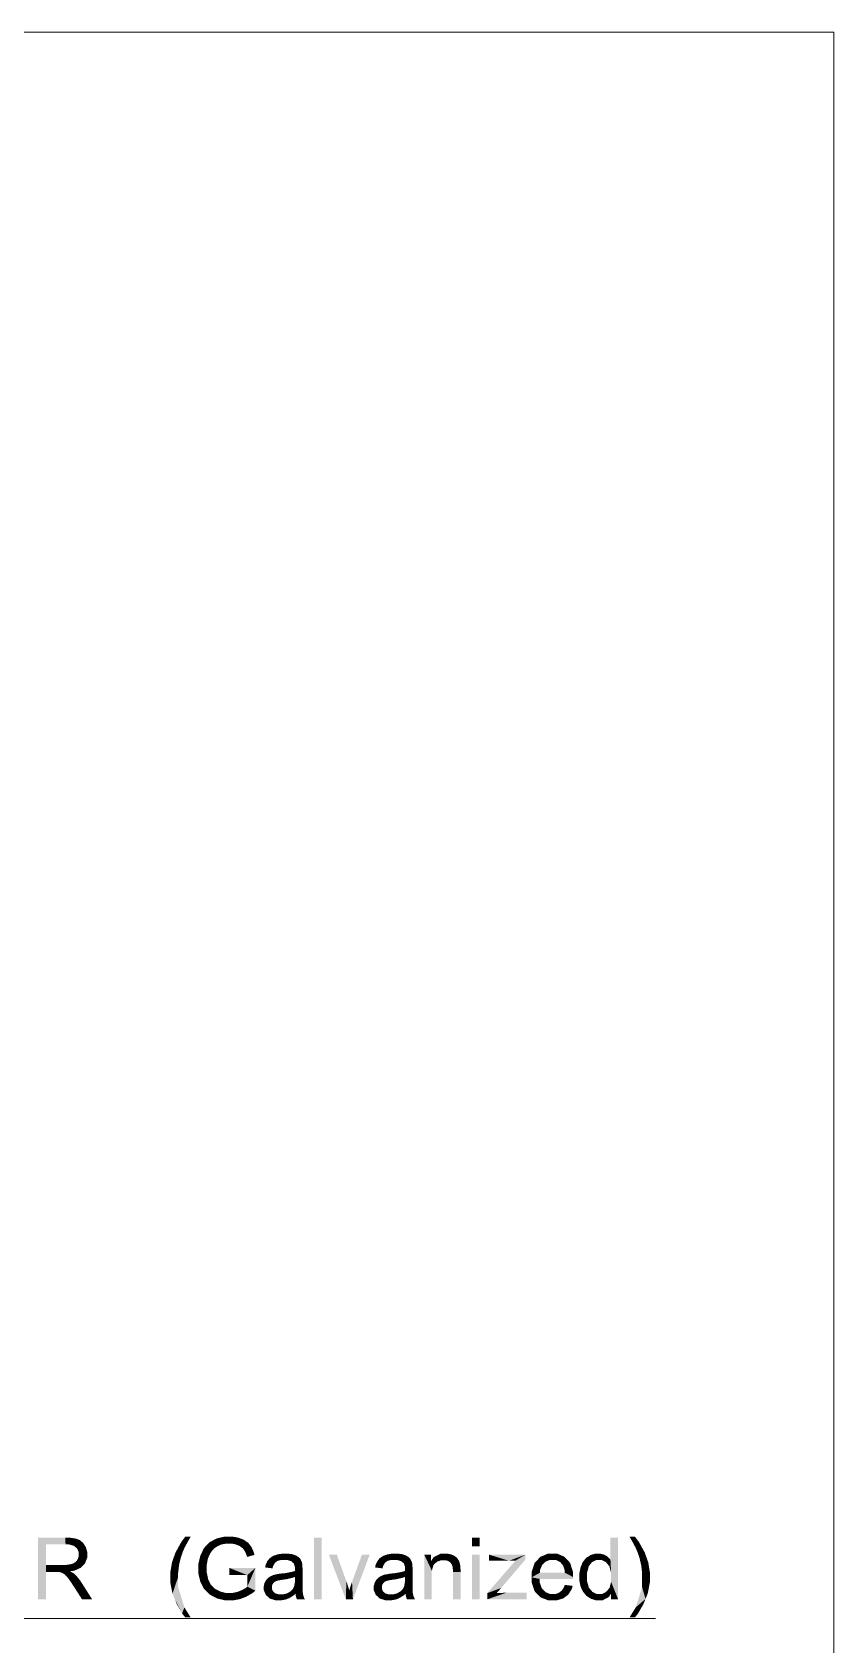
# Model space of a CAD drawing. Header units: millimetres. Extents: x 2 to 579, y 1 to 405.
# Drawn here: x 212.54 to 223.77, y 130.6 to 153.2 of the extents above; entities that cross this region are included whole.
import ezdxf

# ---------------------------------------------------------------- set-up
doc = ezdxf.new("R2010")
doc.units = ezdxf.units.MM
doc.linetypes.add('XKITLINE00', pattern=[0])
doc.layers.add('LinkedObject', color=7, linetype='Continuous', lineweight=0)

# ---------------------------------------------------------------- blocks, each defined once
blk = doc.blocks.new('*A4')
at = {"layer": 'LinkedObject'}
for points in [[(212.738, 131.718), (212.624, 131.235), (212.624, 132.099)], [(212.624, 132.099), (212.738, 132.004), (212.738, 131.718)], [(213.011, 132.004), (212.624, 132.099), (213.006, 132.099)], [(212.738, 132.004), (212.624, 132.099), (213.011, 132.004)], [(213.006, 132.099), (213.059, 132.004), (213.011, 132.004)], [(213.152, 132.087), (213.006, 132.099), (213.064, 132.099)], [(213.182, 132.076), (213.006, 132.099), (213.152, 132.087)], [(213.129, 131.984), (213.006, 132.099), (213.182, 132.076)], [(213.059, 132.004), (213.006, 132.099), (213.129, 131.984)], [(213.182, 132.076), (213.152, 131.964), (213.129, 131.984)], [(213.212, 132.064), (213.152, 131.964), (213.182, 132.076)], [(213.152, 131.964), (213.212, 132.064), (213.174, 131.945)], [(213.174, 131.945), (213.212, 132.064), (213.278, 131.993)], [(213.278, 131.993), (213.212, 132.064), (213.26, 132.023)], [(214.67, 131.938), (214.551, 131.89), (214.633, 132.039)], [(214.729, 132.051), (214.633, 132.039), (214.688, 132.113)], [(214.681, 131.964), (214.633, 132.039), (214.729, 132.051)], [(214.67, 131.938), (214.633, 132.039), (214.681, 131.964)], [(214.729, 132.051), (214.688, 132.113), (214.764, 132.113)], [(215.076, 132.06), (214.924, 131.898), (215.026, 132.034)], [(215.14, 131.98), (214.924, 131.898), (215.076, 132.06)], [(215.026, 132.034), (214.924, 131.898), (214.95, 131.953)], [(215.239, 132.114), (215.076, 132.06), (215.125, 132.087)], [(215.265, 132.016), (215.076, 132.06), (215.239, 132.114)], [(215.076, 132.06), (215.169, 131.992), (215.14, 131.98)], [(215.169, 131.992), (215.076, 132.06), (215.197, 132.004)], [(215.197, 132.004), (215.076, 132.06), (215.265, 132.016)], [(215.304, 132.016), (215.239, 132.114), (215.304, 132.114)], [(215.265, 132.016), (215.239, 132.114), (215.304, 132.016)], [(215.304, 132.114), (215.337, 132.016), (215.304, 132.016)], [(215.351, 132.114), (215.337, 132.016), (215.304, 132.114)], [(215.337, 132.016), (215.351, 132.114), (215.396, 132.005)], [(215.473, 132.083), (215.351, 132.114), (215.435, 132.098)], [(215.396, 132.005), (215.351, 132.114), (215.473, 132.083)], [(215.396, 132.005), (215.473, 132.083), (215.423, 131.993)], [(215.473, 132.083), (215.45, 131.982), (215.423, 131.993)], [(215.45, 131.982), (215.473, 132.083), (215.491, 131.952)], [(215.571, 132.026), (215.473, 132.083), (215.511, 132.068)], [(215.592, 131.999), (215.473, 132.083), (215.571, 132.026)], [(215.491, 131.952), (215.473, 132.083), (215.592, 131.999)], [(216.599, 132.099), (216.493, 131.235), (216.493, 132.099)], [(216.599, 131.235), (216.493, 131.235), (216.599, 132.099)], [(218.815, 132.099), (218.708, 131.977), (218.708, 132.099)], [(218.815, 131.977), (218.708, 131.977), (218.815, 132.099)], [(220.753, 132.099), (220.646, 131.789), (220.646, 132.099)], [(220.753, 132.099), (220.656, 131.603), (220.646, 131.789)], [(220.656, 131.603), (220.753, 132.099), (220.753, 131.235)], [(220.989, 132.113), (220.949, 132.051), (220.913, 132.113)], [(220.949, 132.051), (220.989, 132.113), (220.997, 131.962)], [(220.997, 131.962), (220.989, 132.113), (221.045, 132.039)], [(220.997, 131.962), (221.045, 132.039), (221.008, 131.936)], [(221.008, 131.936), (221.045, 132.039), (221.026, 131.895)], [(221.026, 131.895), (221.045, 132.039), (221.127, 131.89)], [(213.185, 131.804), (213.254, 131.708), (213.173, 131.786)], [(213.278, 131.993), (213.196, 131.894), (213.174, 131.945)], [(213.185, 131.804), (213.314, 131.863), (213.254, 131.708)], [(213.196, 131.843), (213.314, 131.863), (213.185, 131.804)], [(213.296, 131.964), (213.196, 131.894), (213.278, 131.993)], [(213.314, 131.899), (213.196, 131.894), (213.296, 131.964)], [(213.314, 131.863), (213.196, 131.894), (213.314, 131.899)], [(213.196, 131.894), (213.314, 131.863), (213.196, 131.863)], [(213.314, 131.863), (213.196, 131.843), (213.196, 131.863)], [(213.254, 131.708), (213.314, 131.863), (213.284, 131.74)], [(213.284, 131.74), (213.314, 131.863), (213.314, 131.817)], [(214.613, 131.768), (214.502, 131.752), (214.524, 131.816)], [(214.524, 131.816), (214.652, 131.897), (214.624, 131.812)], [(214.551, 131.89), (214.652, 131.897), (214.524, 131.816)], [(214.613, 131.768), (214.524, 131.816), (214.624, 131.812)], [(214.652, 131.897), (214.551, 131.89), (214.67, 131.938)], [(214.924, 131.898), (214.871, 131.726), (214.898, 131.843)], [(215.005, 131.804), (214.871, 131.726), (214.924, 131.898)], [(214.989, 131.717), (214.871, 131.726), (215.005, 131.804)], [(215.094, 131.949), (214.924, 131.898), (215.14, 131.98)], [(215.076, 131.929), (214.924, 131.898), (215.094, 131.949)], [(215.059, 131.91), (214.924, 131.898), (215.076, 131.929)], [(215.032, 131.867), (214.924, 131.898), (215.059, 131.91)], [(214.924, 131.898), (215.032, 131.867), (215.022, 131.844)], [(215.005, 131.804), (214.924, 131.898), (215.022, 131.844)], [(215.491, 131.952), (215.592, 131.999), (215.506, 131.933)], [(215.592, 131.999), (215.52, 131.914), (215.506, 131.933)], [(215.52, 131.914), (215.592, 131.999), (215.544, 131.862)], [(215.544, 131.862), (215.592, 131.999), (215.646, 131.901)], [(215.544, 131.862), (215.646, 131.901), (215.554, 131.829)], [(215.554, 131.829), (215.646, 131.901), (215.658, 131.857)], [(215.646, 131.901), (215.592, 131.999), (215.614, 131.971)], [(215.87, 131.81), (215.981, 131.774), (215.854, 131.79)], [(215.917, 131.842), (215.981, 131.774), (215.87, 131.81)], [(215.947, 131.853), (215.981, 131.774), (215.917, 131.842)], [(216.049, 131.875), (215.947, 131.853), (215.978, 131.864)], [(216.036, 131.787), (215.947, 131.853), (216.049, 131.875)], [(215.981, 131.774), (215.947, 131.853), (216.036, 131.787)], [(216.036, 131.787), (216.049, 131.875), (216.074, 131.787)], [(216.074, 131.787), (216.049, 131.875), (216.114, 131.787)], [(216.089, 131.875), (216.114, 131.787), (216.049, 131.875)], [(216.194, 131.866), (216.089, 131.875), (216.129, 131.875)], [(216.22, 131.856), (216.089, 131.875), (216.194, 131.866)], [(216.174, 131.769), (216.089, 131.875), (216.22, 131.856)], [(216.114, 131.787), (216.089, 131.875), (216.174, 131.769)], [(216.174, 131.769), (216.22, 131.856), (216.194, 131.751)], [(216.194, 131.751), (216.22, 131.856), (216.209, 131.738)], [(216.22, 131.856), (216.224, 131.692), (216.209, 131.738)], [(216.293, 131.809), (216.224, 131.692), (216.22, 131.856)], [(216.281, 131.823), (216.22, 131.856), (216.245, 131.847)], [(216.293, 131.809), (216.22, 131.856), (216.281, 131.823)], [(216.305, 131.794), (216.224, 131.692), (216.293, 131.809)], [(216.321, 131.758), (216.224, 131.692), (216.305, 131.794)], [(216.811, 131.861), (216.938, 131.235), (216.7, 131.861)], [(216.946, 131.486), (216.938, 131.235), (216.811, 131.861)], [(217.273, 131.861), (217.025, 131.479), (217.164, 131.861)], [(217.037, 131.235), (217.025, 131.479), (217.273, 131.861)], [(217.411, 131.81), (217.523, 131.774), (217.395, 131.79)], [(217.458, 131.842), (217.523, 131.774), (217.411, 131.81)], [(217.489, 131.853), (217.523, 131.774), (217.458, 131.842)], [(217.59, 131.875), (217.489, 131.853), (217.519, 131.864)], [(217.578, 131.787), (217.489, 131.853), (217.59, 131.875)], [(217.523, 131.774), (217.489, 131.853), (217.578, 131.787)], [(217.578, 131.787), (217.59, 131.875), (217.615, 131.787)], [(217.615, 131.787), (217.59, 131.875), (217.655, 131.787)], [(217.631, 131.875), (217.655, 131.787), (217.59, 131.875)], [(217.736, 131.866), (217.631, 131.875), (217.671, 131.875)], [(217.761, 131.856), (217.631, 131.875), (217.736, 131.866)], [(217.715, 131.769), (217.631, 131.875), (217.761, 131.856)], [(217.655, 131.787), (217.631, 131.875), (217.715, 131.769)], [(217.715, 131.769), (217.761, 131.856), (217.736, 131.751)], [(217.736, 131.751), (217.761, 131.856), (217.751, 131.738)], [(217.761, 131.856), (217.766, 131.692), (217.751, 131.738)], [(217.835, 131.809), (217.766, 131.692), (217.761, 131.856)], [(217.823, 131.823), (217.761, 131.856), (217.786, 131.847)], [(217.835, 131.809), (217.761, 131.856), (217.823, 131.823)], [(217.846, 131.794), (217.766, 131.692), (217.835, 131.809)], [(217.863, 131.758), (217.766, 131.692), (217.846, 131.794)], [(218.037, 131.861), (218.143, 131.577), (218.037, 131.235)], [(218.143, 131.577), (218.037, 131.861), (218.143, 131.637)], [(218.168, 131.719), (218.037, 131.861), (218.133, 131.772)], [(218.143, 131.637), (218.037, 131.861), (218.168, 131.719)], [(218.133, 131.772), (218.037, 131.861), (218.133, 131.861)], [(218.167, 131.824), (218.217, 131.762), (218.133, 131.772)], [(218.332, 131.875), (218.167, 131.824), (218.267, 131.875)], [(218.275, 131.783), (218.167, 131.824), (218.332, 131.875)], [(218.217, 131.762), (218.167, 131.824), (218.275, 131.783)], [(218.275, 131.783), (218.332, 131.875), (218.309, 131.783)], [(218.309, 131.783), (218.332, 131.875), (218.33, 131.783)], [(218.332, 131.875), (218.367, 131.774), (218.33, 131.783)], [(218.36, 131.875), (218.367, 131.774), (218.332, 131.875)], [(218.412, 131.865), (218.367, 131.774), (218.36, 131.875)], [(218.435, 131.855), (218.367, 131.774), (218.412, 131.865)], [(218.367, 131.774), (218.435, 131.855), (218.383, 131.764)], [(218.435, 131.855), (218.398, 131.755), (218.383, 131.764)], [(218.398, 131.755), (218.435, 131.855), (218.42, 131.729)], [(218.42, 131.729), (218.435, 131.855), (218.506, 131.801)], [(218.506, 131.801), (218.426, 131.713), (218.42, 131.729)], [(218.518, 131.785), (218.426, 131.713), (218.506, 131.801)], [(218.495, 131.818), (218.435, 131.855), (218.459, 131.845)], [(218.506, 131.801), (218.435, 131.855), (218.495, 131.818)], [(218.815, 131.861), (218.708, 131.235), (218.708, 131.861)], [(218.815, 131.235), (218.708, 131.235), (218.815, 131.861)], [(219.454, 131.861), (218.919, 131.321), (219.317, 131.778)], [(219.454, 131.791), (218.919, 131.321), (219.454, 131.861)], [(218.943, 131.861), (219.198, 131.775), (218.943, 131.775)], [(219.224, 131.775), (218.943, 131.861), (219.454, 131.861)], [(219.198, 131.775), (218.943, 131.861), (219.224, 131.775)], [(219.224, 131.775), (219.454, 131.861), (219.283, 131.777)], [(219.283, 131.777), (219.454, 131.861), (219.317, 131.778)], [(219.77, 131.875), (219.624, 131.788), (219.665, 131.831)], [(219.835, 131.875), (219.624, 131.788), (219.77, 131.875)], [(219.799, 131.788), (219.624, 131.788), (219.835, 131.875)], [(219.799, 131.788), (219.835, 131.875), (219.836, 131.788)], [(219.835, 131.875), (219.876, 131.788), (219.836, 131.788)], [(220, 131.832), (219.835, 131.875), (219.898, 131.875)], [(220.04, 131.79), (219.835, 131.875), (220, 131.832)], [(219.942, 131.757), (219.835, 131.875), (220.04, 131.79)], [(219.876, 131.788), (219.835, 131.875), (219.942, 131.757)], [(220.303, 131.814), (220.366, 131.729), (220.257, 131.756)], [(220.39, 131.758), (220.303, 131.814), (220.335, 131.834)], [(220.366, 131.729), (220.303, 131.814), (220.39, 131.758)], [(220.366, 131.855), (220.449, 131.787), (220.335, 131.834)], [(220.335, 131.834), (220.449, 131.787), (220.39, 131.758)], [(220.436, 131.875), (220.449, 131.787), (220.366, 131.855)], [(220.474, 131.875), (220.449, 131.787), (220.436, 131.875)], [(220.449, 131.787), (220.474, 131.875), (220.484, 131.787)], [(220.474, 131.875), (220.521, 131.787), (220.484, 131.787)], [(220.502, 131.875), (220.521, 131.787), (220.474, 131.875)], [(220.553, 131.863), (220.521, 131.787), (220.502, 131.875)], [(220.575, 131.851), (220.521, 131.787), (220.553, 131.863)], [(220.575, 131.851), (220.582, 131.757), (220.521, 131.787)], [(220.597, 131.839), (220.582, 131.757), (220.575, 131.851)], [(220.632, 131.808), (220.582, 131.757), (220.597, 131.839)], [(220.646, 131.789), (220.582, 131.757), (220.632, 131.808)], [(221.026, 131.895), (221.127, 131.89), (221.054, 131.811)], [(221.054, 131.811), (221.127, 131.89), (221.153, 131.816)], [(221.054, 131.811), (221.153, 131.816), (221.064, 131.766)], [(221.064, 131.766), (221.153, 131.816), (221.077, 131.712)], [(221.077, 131.712), (221.153, 131.816), (221.176, 131.752)], [(212.738, 131.718), (212.738, 131.618), (212.624, 131.235)], [(212.624, 131.235), (212.738, 131.618), (212.738, 131.235)], [(212.871, 131.618), (212.738, 131.718), (212.983, 131.718)], [(212.738, 131.618), (212.738, 131.718), (212.871, 131.618)], [(212.871, 131.618), (212.983, 131.718), (212.893, 131.618)], [(212.893, 131.618), (212.983, 131.718), (212.924, 131.616)], [(212.924, 131.616), (212.983, 131.718), (212.934, 131.614)], [(212.934, 131.614), (212.983, 131.718), (212.947, 131.611)], [(212.947, 131.611), (212.983, 131.718), (212.973, 131.6)], [(212.973, 131.6), (212.983, 131.718), (213.023, 131.718)], [(212.973, 131.6), (213.023, 131.718), (212.986, 131.591)], [(213.023, 131.718), (213.071, 131.628), (212.986, 131.591)], [(212.986, 131.591), (213.071, 131.628), (212.999, 131.583)], [(213.071, 131.628), (213.028, 131.554), (212.999, 131.583)], [(213.084, 131.726), (213.071, 131.628), (213.023, 131.718)], [(213.093, 131.617), (213.028, 131.554), (213.071, 131.628)], [(213.028, 131.554), (213.093, 131.617), (213.044, 131.534)], [(213.044, 131.534), (213.093, 131.617), (213.06, 131.513)], [(213.06, 131.513), (213.093, 131.617), (213.139, 131.585)], [(213.139, 131.585), (213.101, 131.453), (213.06, 131.513)], [(213.071, 131.628), (213.084, 131.726), (213.133, 131.636)], [(213.106, 131.734), (213.254, 131.708), (213.084, 131.726)], [(213.224, 131.677), (213.084, 131.726), (213.254, 131.708)], [(213.133, 131.636), (213.084, 131.726), (213.224, 131.677)], [(213.139, 131.585), (213.093, 131.617), (213.128, 131.596)], [(213.164, 131.562), (213.101, 131.453), (213.139, 131.585)], [(213.128, 131.742), (213.254, 131.708), (213.106, 131.734)], [(213.254, 131.708), (213.128, 131.742), (213.162, 131.768)], [(213.173, 131.786), (213.254, 131.708), (213.162, 131.768)], [(214.601, 131.713), (214.479, 131.617), (214.502, 131.752)], [(214.588, 131.602), (214.479, 131.617), (214.601, 131.713)], [(214.479, 131.617), (214.588, 131.602), (214.479, 131.547)], [(214.479, 131.547), (214.588, 131.602), (214.588, 131.547)], [(214.601, 131.713), (214.502, 131.752), (214.613, 131.768)], [(214.871, 131.726), (214.989, 131.717), (214.871, 131.663)], [(214.871, 131.663), (214.989, 131.717), (214.989, 131.67)], [(214.989, 131.612), (214.871, 131.663), (214.989, 131.67)], [(214.871, 131.663), (214.924, 131.432), (214.871, 131.599)], [(214.989, 131.612), (214.924, 131.432), (214.871, 131.663)], [(214.871, 131.599), (214.924, 131.432), (214.898, 131.484)], [(215.009, 131.515), (214.924, 131.432), (214.989, 131.612)], [(215.304, 131.675), (215.558, 131.574), (215.304, 131.574)], [(215.671, 131.675), (215.558, 131.574), (215.304, 131.675)], [(215.558, 131.413), (215.671, 131.675), (215.671, 131.355)], [(215.558, 131.574), (215.671, 131.675), (215.558, 131.413)], [(215.854, 131.79), (215.807, 131.682), (215.837, 131.769)], [(215.946, 131.748), (215.807, 131.682), (215.854, 131.79)], [(215.837, 131.769), (215.807, 131.682), (215.814, 131.716)], [(215.919, 131.702), (215.807, 131.682), (215.946, 131.748)], [(215.807, 131.682), (215.919, 131.702), (215.911, 131.669)], [(215.946, 131.748), (215.854, 131.79), (215.963, 131.761)], [(215.963, 131.761), (215.854, 131.79), (215.981, 131.774)], [(215.92, 131.574), (215.945, 131.482), (215.881, 131.557)], [(215.941, 131.58), (215.945, 131.482), (215.92, 131.574)], [(215.956, 131.584), (215.972, 131.494), (215.941, 131.58)], [(215.945, 131.482), (215.941, 131.58), (215.959, 131.488)], [(215.959, 131.488), (215.941, 131.58), (215.972, 131.494)], [(216.003, 131.592), (216.018, 131.504), (215.956, 131.584)], [(215.956, 131.584), (216.018, 131.504), (215.972, 131.494)], [(216.035, 131.596), (216.051, 131.509), (216.003, 131.592)], [(216.003, 131.592), (216.051, 131.509), (216.018, 131.504)], [(216.099, 131.603), (216.109, 131.517), (216.035, 131.596)], [(216.035, 131.596), (216.109, 131.517), (216.051, 131.509)], [(216.193, 131.622), (216.224, 131.549), (216.099, 131.603)], [(216.099, 131.603), (216.224, 131.549), (216.109, 131.517)], [(216.224, 131.632), (216.224, 131.549), (216.193, 131.622)], [(216.326, 131.737), (216.224, 131.692), (216.321, 131.758)], [(216.224, 131.692), (216.326, 131.737), (216.329, 131.723)], [(216.224, 131.692), (216.329, 131.723), (216.224, 131.66)], [(216.224, 131.66), (216.329, 131.723), (216.224, 131.657)], [(216.224, 131.657), (216.329, 131.723), (216.224, 131.643)], [(216.224, 131.643), (216.329, 131.723), (216.224, 131.632)], [(216.224, 131.632), (216.329, 131.723), (216.224, 131.549)], [(216.331, 131.674), (216.224, 131.549), (216.329, 131.723)], [(216.331, 131.639), (216.224, 131.549), (216.331, 131.674)], [(216.331, 131.639), (216.224, 131.51), (216.224, 131.549)], [(216.331, 131.497), (216.224, 131.51), (216.331, 131.639)], [(217.395, 131.79), (217.348, 131.682), (217.379, 131.769)], [(217.487, 131.748), (217.348, 131.682), (217.395, 131.79)], [(217.379, 131.769), (217.348, 131.682), (217.355, 131.716)], [(217.461, 131.702), (217.348, 131.682), (217.487, 131.748)], [(217.348, 131.682), (217.461, 131.702), (217.452, 131.669)], [(217.487, 131.748), (217.395, 131.79), (217.505, 131.761)], [(217.505, 131.761), (217.395, 131.79), (217.523, 131.774)], [(217.461, 131.574), (217.486, 131.482), (217.423, 131.557)], [(217.482, 131.58), (217.486, 131.482), (217.461, 131.574)], [(217.498, 131.584), (217.514, 131.494), (217.482, 131.58)], [(217.486, 131.482), (217.482, 131.58), (217.5, 131.488)], [(217.5, 131.488), (217.482, 131.58), (217.514, 131.494)], [(217.545, 131.592), (217.56, 131.504), (217.498, 131.584)], [(217.498, 131.584), (217.56, 131.504), (217.514, 131.494)], [(217.576, 131.596), (217.593, 131.509), (217.545, 131.592)], [(217.545, 131.592), (217.593, 131.509), (217.56, 131.504)], [(217.64, 131.603), (217.65, 131.517), (217.576, 131.596)], [(217.576, 131.596), (217.65, 131.517), (217.593, 131.509)], [(217.735, 131.622), (217.766, 131.549), (217.64, 131.603)], [(217.64, 131.603), (217.766, 131.549), (217.65, 131.517)], [(217.765, 131.632), (217.766, 131.549), (217.735, 131.622)], [(217.766, 131.657), (217.87, 131.723), (217.765, 131.643)], [(217.765, 131.643), (217.87, 131.723), (217.765, 131.632)], [(217.765, 131.632), (217.87, 131.723), (217.766, 131.549)], [(217.873, 131.639), (217.765, 131.51), (217.766, 131.549)], [(217.873, 131.497), (217.765, 131.51), (217.873, 131.639)], [(217.868, 131.737), (217.766, 131.692), (217.863, 131.758)], [(217.766, 131.692), (217.868, 131.737), (217.87, 131.723)], [(217.766, 131.692), (217.87, 131.723), (217.766, 131.66)], [(217.766, 131.66), (217.87, 131.723), (217.766, 131.657)], [(217.873, 131.674), (217.766, 131.549), (217.87, 131.723)], [(217.873, 131.639), (217.766, 131.549), (217.873, 131.674)], [(218.037, 131.235), (218.143, 131.577), (218.143, 131.235)], [(218.133, 131.772), (218.217, 131.762), (218.168, 131.719)], [(218.534, 131.746), (218.426, 131.713), (218.518, 131.785)], [(218.426, 131.713), (218.534, 131.746), (218.433, 131.697)], [(218.433, 131.697), (218.534, 131.746), (218.539, 131.723)], [(218.539, 131.723), (218.439, 131.648), (218.433, 131.697)], [(218.542, 131.708), (218.439, 131.648), (218.539, 131.723)], [(218.545, 131.657), (218.439, 131.648), (218.542, 131.708)], [(218.545, 131.657), (218.439, 131.616), (218.439, 131.648)], [(218.545, 131.62), (218.439, 131.616), (218.545, 131.657)], [(218.439, 131.235), (218.545, 131.62), (218.545, 131.235)], [(218.439, 131.616), (218.545, 131.62), (218.439, 131.235)], [(219.115, 131.394), (218.919, 131.321), (219.454, 131.791)], [(219.624, 131.788), (219.543, 131.622), (219.584, 131.744)], [(219.688, 131.714), (219.543, 131.622), (219.624, 131.788)], [(219.661, 131.649), (219.543, 131.622), (219.688, 131.714)], [(219.543, 131.622), (219.661, 131.649), (219.658, 131.608)], [(219.658, 131.608), (219.543, 131.543), (219.543, 131.622)], [(219.658, 131.608), (220.119, 131.549), (219.543, 131.543)], [(219.624, 131.788), (219.713, 131.739), (219.688, 131.714)], [(219.713, 131.739), (219.624, 131.788), (219.738, 131.763)], [(219.738, 131.763), (219.624, 131.788), (219.799, 131.788)], [(220.007, 131.608), (220.119, 131.549), (219.658, 131.608)], [(219.942, 131.757), (220.04, 131.79), (219.967, 131.727)], [(220.04, 131.79), (219.983, 131.707), (219.967, 131.727)], [(219.983, 131.707), (220.04, 131.79), (220.003, 131.648)], [(220.003, 131.648), (220.04, 131.79), (220.119, 131.627)], [(220.003, 131.648), (220.119, 131.627), (220.007, 131.608)], [(220.119, 131.549), (220.007, 131.608), (220.119, 131.627)], [(220.119, 131.627), (220.04, 131.79), (220.08, 131.747)], [(220.241, 131.717), (220.21, 131.547), (220.226, 131.679)], [(220.343, 131.7), (220.21, 131.547), (220.241, 131.717)], [(220.319, 131.609), (220.21, 131.547), (220.343, 131.7)], [(220.226, 131.679), (220.21, 131.547), (220.21, 131.594)], [(220.21, 131.547), (220.319, 131.609), (220.319, 131.547)], [(220.257, 131.756), (220.366, 131.729), (220.241, 131.717)], [(220.241, 131.717), (220.366, 131.729), (220.343, 131.7)], [(220.582, 131.757), (220.646, 131.789), (220.606, 131.727)], [(220.606, 131.727), (220.646, 131.789), (220.631, 131.697)], [(220.646, 131.789), (220.656, 131.603), (220.631, 131.697)], [(220.656, 131.603), (220.753, 131.235), (220.656, 131.538)], [(221.077, 131.712), (221.176, 131.752), (221.09, 131.602)], [(221.09, 131.602), (221.176, 131.752), (221.198, 131.617)], [(221.09, 131.547), (221.198, 131.617), (221.198, 131.547)], [(221.09, 131.602), (221.198, 131.617), (221.09, 131.547)], [(213.212, 131.504), (213.101, 131.453), (213.164, 131.562)], [(213.101, 131.453), (213.212, 131.504), (213.126, 131.415)], [(213.126, 131.415), (213.212, 131.504), (213.234, 131.47)], [(213.126, 131.415), (213.234, 131.47), (213.241, 131.235)], [(213.241, 131.235), (213.234, 131.47), (213.383, 131.235)], [(214.479, 131.468), (214.588, 131.547), (214.509, 131.314)], [(214.479, 131.547), (214.588, 131.547), (214.479, 131.468)], [(214.509, 131.314), (214.588, 131.547), (214.54, 131.24)], [(214.54, 131.24), (214.588, 131.547), (214.588, 131.405)], [(214.588, 131.405), (214.644, 131.036), (214.54, 131.24)], [(214.676, 131.122), (214.644, 131.036), (214.588, 131.405)], [(214.924, 131.432), (215.009, 131.515), (215.029, 131.476)], [(215.049, 131.437), (214.924, 131.432), (215.029, 131.476)], [(215.049, 131.437), (215.081, 131.275), (214.924, 131.432)], [(214.924, 131.432), (215.081, 131.275), (214.951, 131.381)], [(214.951, 131.381), (215.081, 131.275), (215.029, 131.302)], [(215.106, 131.38), (215.081, 131.275), (215.049, 131.437)], [(215.081, 131.275), (215.106, 131.38), (215.144, 131.361)], [(215.182, 131.342), (215.081, 131.275), (215.144, 131.361)], [(215.182, 131.342), (215.313, 131.22), (215.081, 131.275)], [(215.263, 131.323), (215.313, 131.22), (215.182, 131.342)], [(215.497, 131.254), (215.416, 131.337), (215.451, 131.352)], [(215.486, 131.366), (215.541, 131.271), (215.451, 131.352)], [(215.451, 131.352), (215.541, 131.271), (215.497, 131.254)], [(215.54, 131.396), (215.671, 131.355), (215.486, 131.366)], [(215.486, 131.366), (215.671, 131.355), (215.541, 131.271)], [(215.558, 131.413), (215.671, 131.355), (215.54, 131.396)], [(215.541, 131.271), (215.671, 131.355), (215.628, 131.321)], [(215.81, 131.484), (215.789, 131.4), (215.799, 131.465)], [(215.909, 131.442), (215.789, 131.4), (215.81, 131.484)], [(215.799, 131.465), (215.789, 131.4), (215.789, 131.423)], [(215.902, 131.417), (215.789, 131.4), (215.909, 131.442)], [(215.789, 131.4), (215.902, 131.417), (215.902, 131.403)], [(215.902, 131.382), (215.789, 131.4), (215.902, 131.403)], [(215.789, 131.4), (215.902, 131.382), (215.789, 131.361)], [(215.789, 131.361), (215.902, 131.382), (215.817, 131.297)], [(215.82, 131.503), (215.917, 131.453), (215.81, 131.484)], [(215.81, 131.484), (215.917, 131.453), (215.909, 131.442)], [(215.817, 131.297), (215.902, 131.382), (215.844, 131.271)], [(215.848, 131.534), (215.917, 131.453), (215.82, 131.503)], [(215.844, 131.271), (215.902, 131.382), (215.918, 131.346)], [(215.918, 131.346), (215.872, 131.246), (215.844, 131.271)], [(215.924, 131.465), (215.848, 131.534), (215.865, 131.545)], [(215.917, 131.453), (215.848, 131.534), (215.924, 131.465)], [(215.881, 131.557), (215.945, 131.482), (215.865, 131.545)], [(215.865, 131.545), (215.945, 131.482), (215.924, 131.465)], [(215.934, 131.332), (215.872, 131.246), (215.918, 131.346)], [(216.109, 131.517), (216.224, 131.549), (216.195, 131.538)], [(216.161, 131.344), (216.335, 131.33), (216.137, 131.331)], [(216.161, 131.344), (216.331, 131.423), (216.335, 131.33)], [(216.196, 131.381), (216.331, 131.423), (216.161, 131.344)], [(216.207, 131.404), (216.331, 131.423), (216.196, 131.381)], [(216.331, 131.423), (216.207, 131.404), (216.215, 131.422)], [(216.215, 131.422), (216.331, 131.497), (216.331, 131.423)], [(216.224, 131.475), (216.331, 131.497), (216.215, 131.422)], [(216.331, 131.497), (216.224, 131.475), (216.224, 131.51)], [(216.957, 131.456), (216.938, 131.235), (216.946, 131.486)], [(216.977, 131.393), (216.938, 131.235), (216.957, 131.456)], [(216.986, 131.36), (216.938, 131.235), (216.977, 131.393)], [(216.986, 131.36), (217.037, 131.235), (216.938, 131.235)], [(216.993, 131.385), (217.037, 131.235), (216.986, 131.36)], [(217.013, 131.444), (217.037, 131.235), (216.993, 131.385)], [(217.025, 131.479), (217.037, 131.235), (217.013, 131.444)], [(217.351, 131.484), (217.33, 131.4), (217.341, 131.465)], [(217.451, 131.442), (217.33, 131.4), (217.351, 131.484)], [(217.341, 131.465), (217.33, 131.4), (217.33, 131.423)], [(217.443, 131.417), (217.33, 131.4), (217.451, 131.442)], [(217.33, 131.4), (217.443, 131.417), (217.443, 131.403)], [(217.443, 131.382), (217.33, 131.4), (217.443, 131.403)], [(217.33, 131.4), (217.443, 131.382), (217.33, 131.361)], [(217.33, 131.361), (217.443, 131.382), (217.358, 131.297)], [(217.362, 131.503), (217.458, 131.453), (217.351, 131.484)], [(217.351, 131.484), (217.458, 131.453), (217.451, 131.442)], [(217.358, 131.297), (217.443, 131.382), (217.386, 131.271)], [(217.389, 131.534), (217.458, 131.453), (217.362, 131.503)], [(217.386, 131.271), (217.443, 131.382), (217.459, 131.346)], [(217.459, 131.346), (217.413, 131.246), (217.386, 131.271)], [(217.466, 131.465), (217.389, 131.534), (217.406, 131.545)], [(217.458, 131.453), (217.389, 131.534), (217.466, 131.465)], [(217.423, 131.557), (217.486, 131.482), (217.406, 131.545)], [(217.406, 131.545), (217.486, 131.482), (217.466, 131.465)], [(217.476, 131.332), (217.413, 131.246), (217.459, 131.346)], [(217.65, 131.517), (217.766, 131.549), (217.737, 131.538)], [(217.702, 131.344), (217.876, 131.33), (217.678, 131.331)], [(217.702, 131.344), (217.873, 131.423), (217.876, 131.33)], [(217.737, 131.381), (217.873, 131.423), (217.702, 131.344)], [(217.748, 131.404), (217.873, 131.423), (217.737, 131.381)], [(217.873, 131.423), (217.748, 131.404), (217.757, 131.422)], [(217.757, 131.422), (217.873, 131.497), (217.873, 131.423)], [(217.765, 131.475), (217.873, 131.497), (217.757, 131.422)], [(217.873, 131.497), (217.765, 131.475), (217.765, 131.51)], [(219.115, 131.394), (218.919, 131.235), (218.919, 131.321)], [(219.05, 131.321), (218.919, 131.235), (219.115, 131.394)], [(220.119, 131.544), (219.543, 131.543), (220.119, 131.549)], [(220.119, 131.53), (219.543, 131.543), (220.119, 131.544)], [(219.543, 131.543), (219.623, 131.306), (219.543, 131.466)], [(219.655, 131.469), (219.623, 131.306), (219.543, 131.543)], [(219.655, 131.469), (219.543, 131.543), (219.652, 131.521)], [(220.119, 131.521), (219.543, 131.543), (220.119, 131.53)], [(219.652, 131.521), (219.543, 131.543), (220.119, 131.521)], [(219.543, 131.466), (219.623, 131.306), (219.583, 131.348)], [(219.684, 131.39), (219.623, 131.306), (219.655, 131.469)], [(219.623, 131.306), (219.684, 131.39), (219.664, 131.263)], [(219.71, 131.363), (219.664, 131.263), (219.684, 131.39)], [(219.736, 131.336), (219.664, 131.263), (219.71, 131.363)], [(219.961, 131.354), (220.055, 131.301), (219.94, 131.339)], [(219.961, 131.354), (220.116, 131.423), (220.055, 131.301)], [(219.994, 131.403), (220.116, 131.423), (219.961, 131.354)], [(220.116, 131.423), (219.994, 131.403), (220.006, 131.437)], [(220.055, 131.301), (220.116, 131.423), (220.103, 131.375)], [(220.21, 131.547), (220.319, 131.487), (220.21, 131.499)], [(220.319, 131.487), (220.21, 131.547), (220.319, 131.547)], [(220.21, 131.499), (220.319, 131.487), (220.227, 131.414)], [(220.227, 131.414), (220.319, 131.487), (220.244, 131.377)], [(220.244, 131.377), (220.319, 131.487), (220.344, 131.397)], [(220.344, 131.397), (220.31, 131.283), (220.244, 131.377)], [(220.244, 131.377), (220.31, 131.283), (220.262, 131.34)], [(220.37, 131.368), (220.31, 131.283), (220.344, 131.397)], [(220.31, 131.283), (220.37, 131.368), (220.342, 131.262)], [(220.342, 131.262), (220.37, 131.368), (220.395, 131.338)], [(220.654, 131.314), (220.583, 131.337), (220.607, 131.365)], [(220.632, 131.393), (220.654, 131.314), (220.607, 131.365)], [(220.656, 131.48), (220.753, 131.235), (220.632, 131.393)], [(220.632, 131.393), (220.753, 131.235), (220.654, 131.314)], [(220.656, 131.538), (220.753, 131.235), (220.656, 131.48)], [(221.09, 131.405), (221.137, 131.24), (221.001, 131.122)], [(221.09, 131.547), (221.198, 131.547), (221.09, 131.405)], [(221.198, 131.468), (221.09, 131.405), (221.198, 131.547)], [(221.168, 131.314), (221.09, 131.405), (221.198, 131.468)], [(221.137, 131.24), (221.09, 131.405), (221.168, 131.314)], [(214.54, 131.24), (214.644, 131.036), (214.57, 131.166)], [(214.644, 131.036), (214.676, 131.122), (214.688, 130.981)], [(214.688, 130.981), (214.676, 131.122), (214.764, 130.981)], [(215.081, 131.275), (215.313, 131.22), (215.133, 131.247)], [(215.133, 131.247), (215.313, 131.22), (215.249, 131.22)], [(215.313, 131.22), (215.263, 131.323), (215.306, 131.323)], [(215.306, 131.323), (215.36, 131.22), (215.313, 131.22)], [(215.343, 131.323), (215.36, 131.22), (215.306, 131.323)], [(215.416, 131.337), (215.452, 131.237), (215.343, 131.323)], [(215.343, 131.323), (215.452, 131.237), (215.36, 131.22)], [(215.452, 131.237), (215.416, 131.337), (215.497, 131.254)], [(215.95, 131.318), (215.872, 131.246), (215.934, 131.332)], [(215.872, 131.246), (215.95, 131.318), (215.951, 131.221)], [(216.003, 131.221), (215.95, 131.318), (215.997, 131.304)], [(215.951, 131.221), (215.95, 131.318), (216.003, 131.221)], [(215.997, 131.304), (216.034, 131.221), (216.003, 131.221)], [(216.028, 131.304), (216.034, 131.221), (215.997, 131.304)], [(216.059, 131.304), (216.034, 131.221), (216.028, 131.304)], [(216.034, 131.221), (216.059, 131.304), (216.092, 131.231)], [(216.119, 131.241), (216.059, 131.304), (216.113, 131.317)], [(216.092, 131.231), (216.059, 131.304), (216.119, 131.241)], [(216.233, 131.312), (216.113, 131.317), (216.137, 131.331)], [(216.203, 131.287), (216.113, 131.317), (216.233, 131.312)], [(216.147, 131.252), (216.113, 131.317), (216.203, 131.287)], [(216.119, 131.241), (216.113, 131.317), (216.147, 131.252)], [(216.335, 131.33), (216.233, 131.312), (216.137, 131.331)], [(216.233, 131.312), (216.335, 131.33), (216.235, 131.29)], [(216.235, 131.29), (216.335, 131.33), (216.338, 131.31)], [(216.338, 131.31), (216.246, 131.251), (216.235, 131.29)], [(216.342, 131.29), (216.246, 131.251), (216.338, 131.31)], [(216.342, 131.29), (216.255, 131.235), (216.246, 131.251)], [(216.355, 131.253), (216.255, 131.235), (216.342, 131.29)], [(216.255, 131.235), (216.355, 131.253), (216.365, 131.235)], [(217.492, 131.318), (217.413, 131.246), (217.476, 131.332)], [(217.413, 131.246), (217.492, 131.318), (217.492, 131.221)], [(217.544, 131.221), (217.492, 131.318), (217.538, 131.304)], [(217.492, 131.221), (217.492, 131.318), (217.544, 131.221)], [(217.538, 131.304), (217.575, 131.221), (217.544, 131.221)], [(217.569, 131.304), (217.575, 131.221), (217.538, 131.304)], [(217.6, 131.304), (217.575, 131.221), (217.569, 131.304)], [(217.575, 131.221), (217.6, 131.304), (217.634, 131.231)], [(217.661, 131.241), (217.6, 131.304), (217.654, 131.317)], [(217.634, 131.231), (217.6, 131.304), (217.661, 131.241)], [(217.774, 131.312), (217.654, 131.317), (217.678, 131.331)], [(217.745, 131.287), (217.654, 131.317), (217.774, 131.312)], [(217.688, 131.252), (217.654, 131.317), (217.745, 131.287)], [(217.661, 131.241), (217.654, 131.317), (217.688, 131.252)], [(217.876, 131.33), (217.774, 131.312), (217.678, 131.331)], [(217.774, 131.312), (217.876, 131.33), (217.777, 131.29)], [(217.777, 131.29), (217.876, 131.33), (217.88, 131.31)], [(217.88, 131.31), (217.788, 131.251), (217.777, 131.29)], [(217.883, 131.29), (217.788, 131.251), (217.88, 131.31)], [(217.883, 131.29), (217.796, 131.235), (217.788, 131.251)], [(217.897, 131.253), (217.796, 131.235), (217.883, 131.29)], [(217.796, 131.235), (217.897, 131.253), (217.907, 131.235)], [(218.919, 131.235), (219.184, 131.326), (219.473, 131.235)], [(219.184, 131.326), (218.919, 131.235), (219.153, 131.326)], [(219.153, 131.326), (218.919, 131.235), (219.086, 131.324)], [(219.086, 131.324), (218.919, 131.235), (219.05, 131.321)], [(219.473, 131.235), (219.184, 131.326), (219.473, 131.326)], [(219.736, 131.336), (219.841, 131.221), (219.664, 131.263)], [(219.664, 131.263), (219.841, 131.221), (219.772, 131.221)], [(219.802, 131.308), (219.841, 131.221), (219.736, 131.336)], [(219.841, 131.308), (219.841, 131.221), (219.802, 131.308)], [(219.87, 131.308), (220.02, 131.274), (219.841, 131.221)], [(219.87, 131.308), (219.841, 131.221), (219.841, 131.308)], [(219.841, 131.221), (220.02, 131.274), (219.895, 131.221)], [(219.92, 131.324), (220.02, 131.274), (219.87, 131.308)], [(219.895, 131.221), (220.02, 131.274), (219.985, 131.248)], [(219.94, 131.339), (220.055, 131.301), (219.92, 131.324)], [(220.02, 131.274), (219.92, 131.324), (220.055, 131.301)], [(220.395, 131.338), (220.479, 131.221), (220.342, 131.262)], [(220.342, 131.262), (220.479, 131.221), (220.373, 131.242)], [(220.373, 131.242), (220.479, 131.221), (220.442, 131.221)], [(220.455, 131.308), (220.479, 131.221), (220.395, 131.338)], [(220.479, 131.221), (220.455, 131.308), (220.489, 131.308)], [(220.479, 131.221), (220.654, 131.314), (220.537, 131.221)], [(220.524, 131.308), (220.654, 131.314), (220.479, 131.221)], [(220.524, 131.308), (220.479, 131.221), (220.489, 131.308)], [(220.583, 131.337), (220.654, 131.314), (220.524, 131.308)], [(220.537, 131.221), (220.654, 131.314), (220.624, 131.268)], [(220.654, 131.314), (220.753, 131.235), (220.654, 131.235)], [(221.001, 131.122), (221.033, 131.036), (220.913, 130.981)], [(221.001, 131.122), (221.137, 131.24), (221.033, 131.036)], [(221.033, 131.036), (221.137, 131.24), (221.107, 131.166)], [(220.913, 130.981), (221.033, 131.036), (220.989, 130.981)]]:
    blk.add_hatch(color=7, dxfattribs=at).paths.add_polyline_path(points, flags=17)
at = {"layer": 'LinkedObject', "color": 2, "linetype": 'XKITLINE00', "lineweight": 0}
for p, q in [((139.622, 153.204), (223.775, 153.204)), ((223.775, 153.204), (223.775, 81.712))]:
    blk.add_line(p, q, dxfattribs=at)
at = {"layer": 'LinkedObject', "color": 6, "linetype": 'XKITLINE00', "lineweight": 0}
blk.add_line((203.177, 130.964), (221.278, 130.964), dxfattribs=at)

msp = doc.modelspace()

# ---------------------------------------------------------------- block references
at = {"lineweight": 0}
msp.add_blockref('*A4', (0, 0), dxfattribs=at)

doc.saveas('drawing.dxf')
